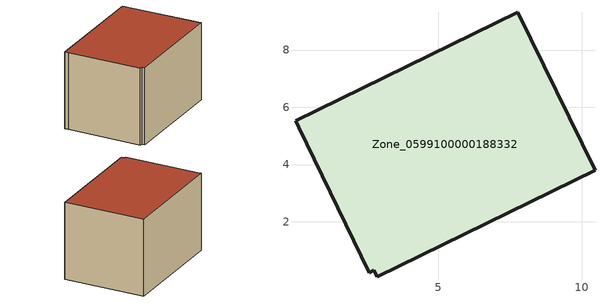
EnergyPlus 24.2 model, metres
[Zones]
Zone_0599100000188332
 floor ground (C_G): 7.78,9.32 10.47,3.8 2.86,0.08 2.75,0.3 2.58,0.23 0.13,5.3 0.01,5.53 z0
 wall outside (C_F): 10.47,3.8 7.78,9.32 0.01,5.53 0.13,5.3 2.58,0.23 2.75,0.3 2.86,0.08 10.47,3.8 z0:5.83
 roof outside (C_R): 2.86,0.08 10.47,3.8 7.78,9.32 0.01,5.53 0.13,5.3 2.58,0.23 2.75,0.3 z5.83
[BUILDING]
Pand.0599100000188332: North Axis=0; Terrain=City; Loads Convergence Tolerance Value=0.04; Temperature Convergence Tolerance Value=0.4; Solar Distribution=FullExterior; Maximum Number of Warmup Days=25; Minimum Number of Warmup Days=1
[Site:Location]
Rotterdam.The.Hague.AP_ZH_NLD Design_Conditions: Latitude=51.96; Longitude=4.45; Time Zone=1; Elevation=-4.5
[SITE:GROUNDTEMPERATURE:BUILDINGSURFACE]
18, 18, 18, 18, 18, 18, 18, 18, 18, 18, 18, 18
[MATERIAL] Thermal Absorptance=0.9; Solar Absorptance=0.7; Visible Absorptance=0.7
Name | Roughness | Thickness | Conductivity | Density | Specific Heat
G.TC.1946-1964 | MediumSmooth | 0.15 | 1 | 540 | 1210
F.TC.1946-1964 | Rough | 0.3 | 0.857143 | 1920 | 840
R.TC.1946-1964 | MediumRough | 0.2 | 0.235294 | 1500 | 1000
[CONSTRUCTION]
C_G: G.TC.1946-1964
C_F: F.TC.1946-1964
C_R: R.TC.1946-1964
[ZONE]
Zone_0599100000188332: Type=1; Multiplier=1; Ceiling Height=Autocalculate; Volume=Autocalculate; Floor Area=autocalculate; Part of Total Floor Area=Yes
[ZONEINFILTRATION:DESIGNFLOWRATE]
Infil_Zone_0599100000188332: Zone or ZoneList or Space or SpaceList=Zone_0599100000188332; Schedule=AlwaysOn; Design Flow Rate Calculation Method=Flow/Area; Flow Rate per Floor Area=0.003; Constant Term Coefficient=1; Temperature Term Coefficient=0; Velocity Term Coefficient=0; Velocity Squared Term Coefficient=0
[HVACTEMPLATE:ZONE:IDEALLOADSAIRSYSTEM]
Zone_0599100000188332: Maximum Heating Supply Air Temperature=50; Minimum Cooling Supply Air Temperature=13; Maximum Heating Supply Air Humidity Ratio=0.0156; Minimum Cooling Supply Air Humidity Ratio=0.0077; Heating Limit=NoLimit; Cooling Limit=NoLimit; Dehumidification Control Type=ConstantSensibleHeatRatio; Cooling Sensible Heat Ratio=0.7; Dehumidification Setpoint=60; Humidification Control Type=None; Humidification Setpoint=30; Outdoor Air Method=None; Outdoor Air Flow Rate per Person=0.00944; Outdoor Air Flow Rate per Zone Floor Area=0; Outdoor Air Flow Rate per Zone=0; Demand Controlled Ventilation Type=None; Outdoor Air Economizer Type=NoEconomizer; Heat Recovery Type=None; Sensible Heat Recovery Effectiveness=0.7; Latent Heat Recovery Effectiveness=0.65
[ZONECONTROL:THERMOSTAT]
ThermostatControl_Zone_0599100000188332: Zone or ZoneList=Zone_0599100000188332; Control Type Schedule=DualSetpointControlType; Control 1=Thermostat_Zone_0599100000188332; Temperature Difference Between Cutout And Setpoint=0
[THERMOSTATSETPOINT:DUALSETPOINT]
Thermostat_Zone_0599100000188332: Heating Setpoint Temperature Schedule=HeatingSetpoint_Zone_0599100000188332; Cooling Setpoint Temperature Schedule=CoolingSetpoint_Zone_0599100000188332
[SCHEDULE:COMPACT]
HeatingSetpoint_Zone_0599100000188332: Through: 12/31, For: AllDays, Until: 24:00, 21
CoolingSetpoint_Zone_0599100000188332: Through: 12/31, For: AllDays, Until: 24:00, 24
DualSetpointControlType: Through: 12/31, For: AllDays, Until: 24:00, 4
AlwaysOn: Through: 12/31, For: AllDays, Until: 24:00, 1
